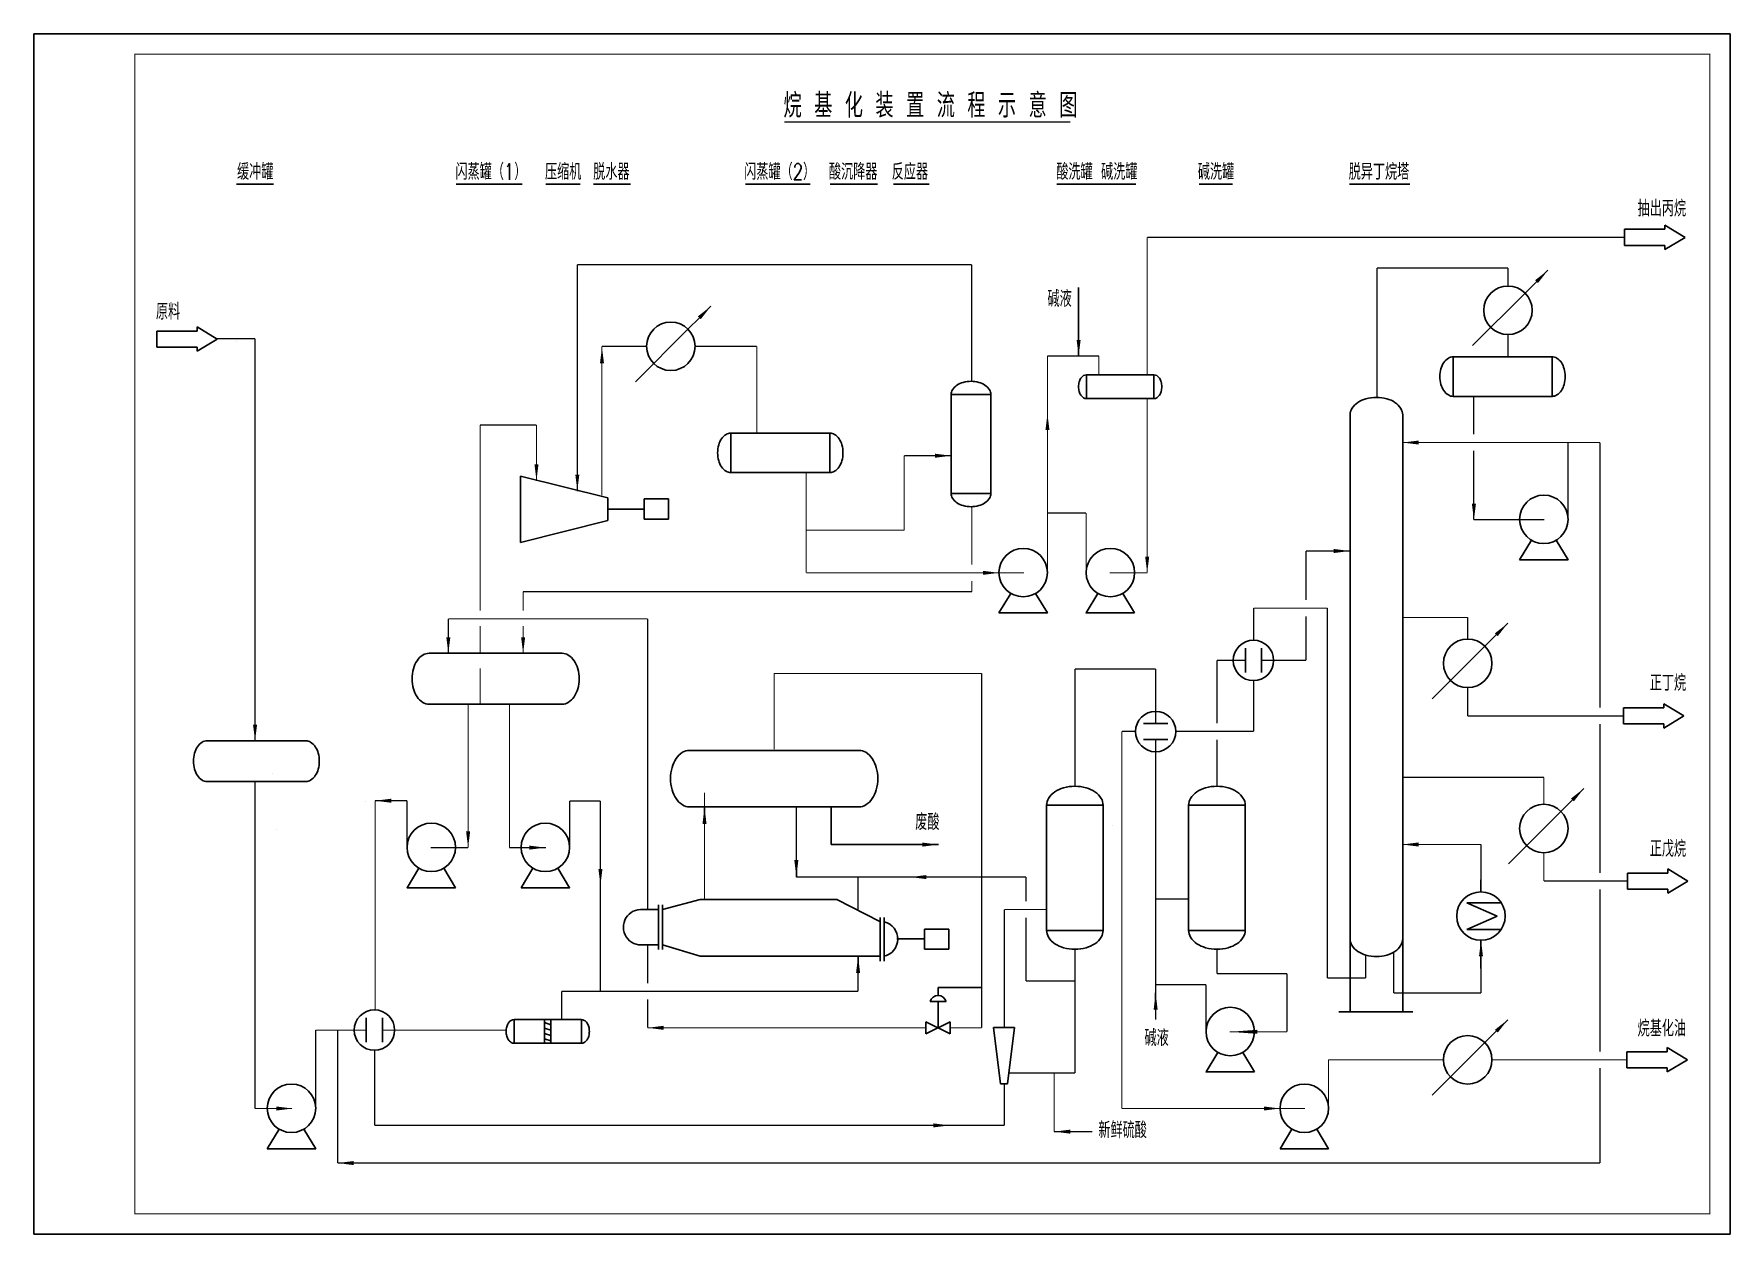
# Model space of a CAD drawing. Extents: x 0 to 420, y 0 to 297.
import ezdxf
from ezdxf.enums import TextEntityAlignment as Align

# ---------------------------------------------------------------- set-up
doc = ezdxf.new("R2010")
doc.units = 0
doc.header["$LTSCALE"] = 300
doc.header["$MEASUREMENT"] = 0
doc.layers.get('0').update_dxf_attribs({"color": 3, "linetype": 'CONTINUOUS'})
doc.styles.get("Standard").update_dxf_attribs({"font": 'romans', "width": 0.75, "bigfont": 'hztxt'})

# ---------------------------------------------------------------- blocks, each defined once
blk = doc.blocks.new('FH02')
at = {"linetype": 'Continuous'}
for p, q in [((0, -2), (0, 2)), ((0, 2), (10, 2)), ((10, 2), (10, 3)), ((10, 3), (15, 0)), ((15, 0), (10, -3)), ((10, -2), (0, -2)), ((10, -3), (10, -2))]:
    blk.add_line(p, q, dxfattribs=at)

msp = doc.modelspace()

# ---------------------------------------------------------------- linework, layer by layer
for p, q in [((50.2, 259.84), (59.36, 259.84)), ((104.53, 259.84), (120.89, 259.84)), ((126.78, 259.84), (135.29, 259.84)), ((138.56, 259.84), (147.72, 259.84)), ((176.2, 259.84), (192.23, 259.84)), ((197.14, 259.84), (208.92, 259.84)), ((212.85, 259.84), (221.69, 259.84)), ((253.27, 259.84), (262.28, 259.84)), ((262.28, 259.84), (264.64, 259.84)), ((264.64, 259.84), (272.87, 259.84)), ((288.54, 259.84), (296.77, 259.84)), ((325.78, 259.84), (340.67, 259.84)), ((369.24, 232.86), (372.07, 235.69)), ((372.07, 235.69), (374.89, 238.52)), ((258.69, 217.29), (258.69, 234.26)), ((356.23, 219.87), (369.24, 232.86)), ((164.78, 226.77), (167.61, 229.6)), ((148.94, 210.94), (161.95, 223.94)), ((161.95, 223.94), (164.78, 226.77)), ((351.41, 207.31), (351.41, 217.11)), ((351.41, 217.11), (375.91, 217.11)), ((375.91, 217.11), (375.91, 207.31)), ((260.63, 206.76), (260.63, 212.64)), ((260.63, 212.64), (277.33, 212.64)), ((277.33, 212.64), (277.33, 206.76)), ((227.14, 183.27), (227.14, 207.77)), ((227.14, 207.77), (236.94, 207.77)), ((236.94, 207.77), (236.94, 183.27)), ((277.33, 206.76), (260.63, 206.76)), ((375.91, 207.31), (351.41, 207.31)), ((325.93, 54.96), (325.93, 202.73)), ((338.93, 202.73), (338.93, 54.96)), ((172.57, 188.44), (172.57, 198.24)), ((172.57, 198.24), (197.07, 198.24)), ((197.07, 198.24), (197.07, 188.44)), ((120.5, 187.6), (120.5, 171.18)), ((142.12, 182.18), (120.5, 187.6)), ((197.07, 188.44), (172.57, 188.44)), ((142.12, 182.18), (142.12, 176.6)), ((157.13, 181.92), (151.13, 181.92)), ((151.13, 181.92), (151.13, 176.92)), ((157.13, 176.92), (157.13, 181.92)), ((236.94, 183.27), (227.14, 183.27)), ((120.5, 171.18), (142.12, 176.6)), ((142.12, 179.39), (151.16, 179.39)), ((151.13, 176.92), (157.13, 176.92)), ((359.28, 145.49), (362.11, 148.31)), ((362.11, 148.31), (364.94, 151.14)), ((97.83, 143.72), (130.81, 143.72)), ((299.97, 138.96), (299.97, 144.96)), ((303.97, 138.96), (303.97, 144.96)), ((346.27, 132.49), (359.28, 145.49)), ((130.81, 131.12), (97.83, 131.12)), ((280.76, 126.36), (274.76, 126.36)), ((42.85, 122.06), (67.31, 122.06)), ((280.76, 122.36), (274.76, 122.36)), ((162.3, 119.71), (204.3, 119.71)), ((67.31, 111.98), (42.85, 111.98)), ((380.96, 107.43), (383.79, 110.26)), ((204.3, 105.71), (162.3, 105.71)), ((166.05, 101.5), (166.05, 105.71)), ((197.44, 105.81), (197.44, 96.38)), ((250.75, 75.15), (250.75, 106.15)), ((250.75, 106.15), (264.75, 106.15)), ((264.75, 106.15), (264.75, 75.15)), ((285.93, 106.15), (299.93, 106.15)), ((285.93, 75.15), (285.93, 106.15)), ((299.93, 106.15), (299.93, 75.15)), ((378.13, 104.6), (380.96, 107.43)), ((365.13, 91.61), (378.13, 104.6)), ((188.79, 92.56), (188.79, 88.34)), ((197.44, 96.38), (224, 96.38)), ((358.32, 84.69), (358.32, 87.69)), ((150.79, 80.32), (154.62, 80.32)), ((154.62, 81.49), (154.62, 70.43)), ((164.98, 82.81), (155.62, 80.32)), ((155.62, 81.49), (155.62, 70.43)), ((164.98, 82.81), (198.78, 82.81)), ((198.78, 82.81), (209.5, 77.34)), ((363.32, 81.99), (354.82, 81.99)), ((354.82, 81.99), (362.32, 78.69)), ((209.55, 78.32), (209.55, 67.53)), ((210.55, 78.32), (210.55, 67.53)), ((362.32, 78.69), (354.82, 75.39)), ((150.94, 71.58), (154.62, 71.58)), ((164.98, 68.81), (155.62, 71.58)), ((213.69, 73.06), (220.66, 73.06)), ((220.56, 75.49), (220.56, 70.49)), ((226.56, 75.49), (220.56, 75.49)), ((226.56, 70.49), (226.56, 75.49)), ((264.75, 75.15), (250.75, 75.15)), ((299.93, 75.15), (285.93, 75.15)), ((354.82, 75.39), (363.32, 75.39)), ((358.32, 68.69), (358.32, 72.69)), ((363.32, 75.39), (363.33, 75.39)), ((209.55, 68.81), (164.98, 68.81)), ((204.08, 64.6), (204.08, 68.81)), ((220.56, 70.49), (226.56, 70.49)), ((358.32, 65.69), (358.32, 68.69)), ((223.89, 58.99), (223.89, 60.99)), ((223.89, 60.99), (234.72, 60.99)), ((277.76, 55.51), (277.76, 59.72)), ((221.89, 57.54), (225.89, 57.54)), ((223.89, 51.04), (223.89, 57.54)), ((323.13, 54.96), (341.48, 54.96)), ((82.31, 47.47), (82.31, 53.47)), ((86.31, 47.47), (86.31, 53.47)), ((118.88, 47.21), (118.88, 53.09)), ((118.88, 53.09), (135.58, 53.09)), ((126.43, 53.09), (126.43, 47.21)), ((126.43, 52.33), (128.03, 51.81)), ((126.43, 50.98), (128.03, 50.47)), ((128.03, 53.09), (128.03, 47.21)), ((135.58, 53.09), (135.58, 47.21)), ((220.89, 49.54), (220.89, 52.54)), ((220.89, 49.54), (226.89, 52.54)), ((220.89, 52.54), (226.89, 49.54)), ((226.89, 49.54), (226.89, 52.54)), ((237.63, 51.12), (239.34, 37.19)), ((242.81, 51.12), (237.63, 51.12)), ((241.1, 37.19), (242.81, 51.12)), ((362.11, 50.2), (364.94, 53.03)), ((135.58, 47.21), (118.88, 47.21)), ((126.43, 49.64), (128.03, 49.13)), ((126.43, 48.3), (128.03, 47.79)), ((346.27, 34.37), (359.28, 47.37)), ((359.28, 47.37), (362.11, 50.2)), ((241.1, 37.19), (239.34, 37.19))]:
    msp.add_line(p, q)
for points in [[(0, 0), (420, 0), (420, 297), (0, 297), (0, 0)], [(367.88, 166.86), (379.88, 166.86), (376.97, 171.72)], [(370.79, 171.72), (367.88, 166.86)], [(241.88, 158.56), (238.97, 153.7)], [(238.97, 153.7), (250.97, 153.7), (248.05, 158.56)], [(272.55, 153.7), (260.55, 153.7), (263.47, 158.56)], [(269.64, 158.56), (272.55, 153.7)], [(104.4, 85.7), (92.4, 85.7), (95.31, 90.55)], [(101.48, 90.55), (104.4, 85.7)], [(120.64, 85.7), (132.64, 85.7), (129.73, 90.55)], [(123.55, 90.55), (120.64, 85.7)], [(302.23, 40.11), (290.23, 40.11), (293.14, 44.97)], [(299.32, 44.97), (302.23, 40.11)], [(60.69, 25.99), (57.77, 21.13)], [(57.77, 21.13), (69.77, 21.13), (66.86, 25.99)], [(308.56, 21.13), (320.56, 21.13), (317.65, 25.99)], [(311.47, 25.99), (308.56, 21.13)]]:
    msp.add_lwpolyline(points)
at = {"const_width": 0.3}
for points in [[(25, 5), (415, 5), (415, 292), (25, 292), (25, 5)], [(185.81, 275.21), (256.66, 275.21)], [(275.67, 212.64), (275.67, 246.66)], [(275.67, 246.66), (393.87, 246.66)], [(134.56, 183.8), (134.56, 239.9)], [(134.56, 239.9), (232.19, 239.9)], [(232.19, 239.9), (232.19, 211.04)], [(365, 239.09), (332.57, 239.09)], [(332.57, 239.09), (332.57, 207.16)], [(365, 234.62), (365, 239.09)], [(365, 220.13), (365, 222.62)], [(54.76, 221.57), (45.17, 221.57)], [(54.76, 122.06), (54.76, 221.57)], [(140.63, 182.79), (140.63, 219.7)], [(140.63, 219.7), (151.71, 219.7)], [(163.71, 219.7), (179, 219.7)], [(179, 219.7), (179, 198.21)], [(365, 217.13), (365, 220.13)], [(250.97, 217.29), (263.7, 217.29)], [(250.97, 163.7), (250.97, 217.29)], [(263.7, 217.29), (263.7, 212.56)], [(275.67, 163.64), (275.67, 206.76)], [(356.52, 207.31), (356.52, 197.88)], [(110.49, 154.25), (110.49, 200.2)], [(110.49, 200.2), (124.44, 200.2)], [(124.44, 200.2), (124.44, 186.33)], [(338.93, 195.88), (356.52, 195.88)], [(356.52, 195.88), (387.81, 195.88)], [(356.52, 193.88), (356.52, 176.79)], [(379.88, 176.86), (379.88, 195.88)], [(387.81, 195.88), (387.81, 130.23)], [(215.5, 174.19), (215.5, 192.62)], [(215.5, 192.62), (227.14, 192.62)], [(191.23, 188.44), (191.23, 163.64)], [(232.25, 179.91), (232.25, 165.64)], [(250.97, 178.45), (260.55, 178.45)], [(260.55, 163.7), (260.55, 178.45)], [(356.52, 176.79), (374.04, 176.79)], [(191.23, 174.19), (215.5, 174.19)], [(314.97, 169.04), (325.87, 169.04)], [(314.97, 156.9), (314.97, 169.04)], [(191.23, 163.64), (245.13, 163.64)], [(232.25, 161.64), (232.25, 158.99)], [(275.67, 163.64), (266.39, 163.64)], [(232.25, 158.99), (121.14, 158.99)], [(121.14, 158.99), (121.14, 154.25)], [(102.62, 152.25), (151.95, 152.25)], [(102.62, 143.71), (102.62, 152.25)], [(151.95, 80.32), (151.95, 152.25)], [(302.03, 154.9), (320.28, 154.9)], [(302.03, 146.96), (302.03, 154.9)], [(314.97, 141.96), (314.97, 152.9)], [(320.28, 154.9), (320.28, 63.38)], [(355.04, 152.59), (338.93, 152.59)], [(355.04, 147.24), (355.04, 152.59)], [(110.49, 143.72), (110.49, 150.46)], [(121.14, 150.46), (121.14, 143.71)], [(110.49, 131.08), (110.49, 139.98)], [(183.29, 119.94), (183.29, 138.73)], [(183.29, 138.73), (234.7, 138.73)], [(234.7, 138.73), (234.7, 51.04)], [(257.81, 110.82), (257.81, 139.82)], [(257.81, 139.82), (277.76, 139.82)], [(277.76, 126.36), (277.76, 139.82)], [(292.95, 141.96), (292.95, 126.39)], [(299.97, 141.96), (292.95, 141.96)], [(303.97, 141.96), (314.97, 141.96)], [(302.03, 124.39), (302.03, 136.96)], [(355.04, 131.24), (355.04, 135.24)], [(107.52, 95.63), (107.52, 131.12)], [(117.75, 95.63), (117.75, 131.12)], [(355.04, 128.23), (355.04, 131.24)], [(355.04, 128.23), (393.57, 128.23)], [(387.81, 126.23), (387.81, 89.35)], [(269.39, 124.39), (272.76, 124.39)], [(269.39, 124.39), (269.39, 31.07)], [(277.76, 122.36), (277.76, 53.02)], [(282.76, 124.39), (302.03, 124.39)], [(292.95, 122.39), (292.95, 110.82)], [(54.76, 31.07), (54.76, 111.98)], [(166.05, 82.78), (166.05, 109.21)], [(373.89, 113.04), (338.93, 113.04)], [(373.89, 106.36), (373.89, 113.04)], [(84.49, 107.24), (84.49, 55.46)], [(92.4, 107.24), (84.49, 107.24)], [(92.4, 95.7), (92.4, 107.24)], [(132.64, 107.16), (140.28, 107.16)], [(132.64, 95.7), (132.64, 107.16)], [(140.28, 107.16), (140.28, 60.07)], [(188.79, 88.34), (188.79, 105.71)], [(107.52, 95.63), (98.24, 95.63)], [(117.75, 95.63), (126.8, 95.63)], [(358.32, 96.41), (338.85, 96.41)], [(358.32, 84.69), (358.32, 96.41)], [(373.89, 90.36), (373.89, 94.36)], [(245.67, 88.34), (188.79, 88.34)], [(204.08, 80.11), (204.08, 88.35)], [(245.67, 82.32), (245.67, 88.34)], [(373.89, 87.35), (373.89, 90.36)], [(373.89, 87.35), (394.58, 87.35)], [(387.81, 85.35), (387.81, 45.13)], [(240.3, 80.32), (250.73, 80.32)], [(240.3, 51.12), (240.3, 80.32)], [(277.76, 82.91), (285.93, 82.91)], [(245.67, 62.63), (245.67, 78.32)], [(151.95, 62.07), (151.95, 71.58)], [(358.33, 59.66), (358.33, 72.49)], [(204.08, 60.07), (204.08, 68.81)], [(257.81, 39.88), (257.81, 70.49)], [(292.95, 70.49), (292.95, 64.46)], [(329.75, 63.38), (329.75, 68.99)], [(336.7, 69.68), (336.7, 59.66)], [(292.95, 64.46), (310.26, 64.46)], [(310.26, 50.05), (310.26, 64.46)], [(320.28, 63.38), (329.75, 63.38)], [(204.08, 60.07), (130.68, 60.07)], [(130.68, 60.07), (130.68, 53.09)], [(257.69, 62.63), (245.67, 62.63)], [(277.76, 61.74), (290.23, 61.74)], [(290.23, 50.11), (290.23, 61.74)], [(336.7, 59.66), (358.33, 59.66)], [(151.95, 51.04), (151.95, 58.07)], [(69.77, 31.13), (69.77, 50.47)], [(82.31, 50.47), (69.77, 50.47)], [(75.21, 17.57), (75.21, 50.47)], [(86.31, 50.47), (116.93, 50.47)], [(220.89, 51.04), (151.95, 51.04)], [(234.7, 51.04), (226.89, 51.04)], [(310.26, 50.05), (296.07, 50.05)], [(84.38, 26.92), (84.38, 45.47)], [(320.56, 31.13), (320.56, 43.13)], [(320.56, 43.13), (349.04, 43.13)], [(361.04, 43.13), (394.43, 43.13)], [(241.43, 39.88), (257.81, 39.88)], [(252.63, 39.88), (252.63, 25.34)], [(387.81, 41.13), (387.81, 17.57)], [(240.3, 26.92), (240.3, 37.19)], [(54.76, 31.07), (63.93, 31.07)], [(269.39, 31.07), (314.72, 31.07)], [(240.3, 26.92), (84.38, 26.92)], [(252.63, 25.34), (262.12, 25.34)], [(387.81, 17.57), (75.21, 17.57)]]:
    msp.add_lwpolyline(points, dxfattribs=at)
for points, format in [([(372.07, 235.69, 1, 0, 0), (374.89, 238.52, 0, 0, 0)], "xyseb"), ([(164.78, 226.77, 1, 0, 0), (167.61, 229.6, 0, 0, 0)], "xyseb"), ([(50.14, 220.82), (50.14, 220.82, 0.139889)], "xyb"), ([(140.66, 215.48, 1, 0, 0), (140.66, 219.48, 0, 0, 0)], "xyseb"), ([(258.69, 221.29, 1, 0, 0), (258.69, 217.29, 0, 0, 0)], "xyseb"), ([(351.41, 217.11, 0.139889), (350.24, 216.78, 0.107118), (349.1, 215.68, 0.079812), (348.41, 214.16, 0.067459), (348.15, 212.21, 0.067459), (348.41, 210.26, 0.079812), (349.1, 208.75, 0.107118), (350.24, 207.65, 0.139889), (351.41, 207.31, 0.139889)], "xyb"), ([(375.91, 207.31, 0.139889), (377.09, 207.65, 0.107118), (378.22, 208.75, 0.079812), (378.92, 210.26, 0.067459), (379.18, 212.21, 0.067459), (378.92, 214.16, 0.079812), (378.22, 215.68, 0.107118), (377.09, 216.78, 0.139889), (375.91, 217.11, 0.139889)], "xyb"), ([(236.94, 207.77, 0.139889), (236.6, 208.95, 0.107118), (235.5, 210.08, 0.079812), (233.99, 210.77, 0.067459), (232.04, 211.04, 0.067459), (230.09, 210.77, 0.079812), (228.57, 210.08, 0.107118), (227.47, 208.95, 0.139889), (227.14, 207.77, 0.139889)], "xyb"), ([(260.63, 212.64, 0.139889), (259.92, 212.44, 0.107118), (259.24, 211.78, 0.079812), (258.83, 210.87, 0.067459), (258.67, 209.7, 0.067459), (258.83, 208.53, 0.079812), (259.24, 207.62, 0.107118), (259.92, 206.96, 0.139889), (260.63, 206.76, 0.139889)], "xyb"), ([(277.33, 206.76, 0.139889), (278.03, 206.96, 0.107118), (278.71, 207.62, 0.079812), (279.13, 208.53, 0.067459), (279.29, 209.7, 0.067459), (279.13, 210.87, 0.079812), (278.71, 211.78, 0.107118), (278.03, 212.44, 0.139889), (277.33, 212.64, 0.139889)], "xyb"), ([(338.93, 202.73, 0.139889), (338.48, 204.29, 0.107118), (337.02, 205.8, 0.079812), (335.01, 206.71, 0.067459), (332.43, 207.06, 0.067459), (329.84, 206.71, 0.079812), (327.83, 205.8, 0.107118), (326.37, 204.29, 0.139889), (325.93, 202.73, 0.139889)], "xyb"), ([(250.97, 198.98, 1, 0, 0), (250.97, 202.98, 0, 0, 0)], "xyseb"), ([(172.57, 198.24, 0.139889), (171.4, 197.9, 0.107118), (170.26, 196.8, 0.079812), (169.57, 195.29, 0.067459), (169.3, 193.34, 0.067459), (169.57, 191.39, 0.079812), (170.26, 189.87, 0.107118), (171.4, 188.77, 0.139889), (172.57, 188.44, 0.139889)], "xyb"), ([(197.07, 188.44, 0.139889), (198.24, 188.77, 0.107118), (199.38, 189.87, 0.079812), (200.07, 191.39, 0.067459), (200.34, 193.34, 0.067459), (200.07, 195.29, 0.079812), (199.38, 196.8, 0.107118), (198.24, 197.9, 0.139889), (197.07, 198.24, 0.139889)], "xyb"), ([(342.93, 195.88, 1, 0, 0), (338.93, 195.88, 0, 0, 0)], "xyseb"), ([(124.44, 190.48, 1, 0, 0), (124.44, 186.48, 0, 0, 0)], "xyseb"), ([(223.14, 192.62, 1, 0, 0), (227.14, 192.62, 0, 0, 0)], "xyseb"), ([(134.56, 187.96, 1, 0, 0), (134.56, 183.96, 0, 0, 0)], "xyseb"), ([(339, 188), (339, 188, 0.139889)], "xyb"), ([(227.14, 183.27, 0.139889), (227.47, 182.1, 0.107118), (228.57, 180.96, 0.079812), (230.09, 180.27, 0.067459), (232.04, 180.01, 0.067459), (233.99, 180.27, 0.079812), (235.5, 180.96, 0.107118), (236.6, 182.1, 0.139889), (236.94, 183.27, 0.139889)], "xyb"), ([(356.57, 180.73, 1, 0, 0), (356.57, 176.73, 0, 0, 0)], "xyseb"), ([(275.67, 167.64, 1, 0, 0), (275.67, 163.64, 0, 0, 0)], "xyseb"), ([(321.87, 169.04, 1, 0, 0), (325.87, 169.04, 0, 0, 0)], "xyseb"), ([(234.97, 163.64, 1, 0, 0), (238.97, 163.64, 0, 0, 0)], "xyseb"), ([(362.11, 148.31, 1, 0, 0), (364.94, 151.14, 0, 0, 0)], "xyseb"), ([(102.62, 147.71, 1, 0, 0), (102.62, 143.71, 0, 0, 0)], "xyseb"), ([(121.14, 147.71, 1, 0, 0), (121.14, 143.71, 0, 0, 0)], "xyseb"), ([(97.83, 143.72, 0.139889), (96.32, 143.29, 0.107118), (94.86, 141.87, 0.079812), (93.97, 139.92, 0.067459), (93.63, 137.42, 0.067459), (93.97, 134.91, 0.079812), (94.86, 132.96, 0.107118), (96.32, 131.55, 0.139889), (97.83, 131.12, 0.139889)], "xyb"), ([(130.81, 131.12, 0.139889), (132.32, 131.55, 0.107118), (133.78, 132.96, 0.079812), (134.67, 134.91, 0.067459), (135.01, 137.42, 0.067459), (134.67, 139.92, 0.079812), (133.78, 141.87, 0.107118), (132.32, 143.29, 0.139889), (130.81, 143.72, 0.139889)], "xyb"), ([(54.76, 126.06, 1, 0, 0), (54.76, 122.06, 0, 0, 0)], "xyseb"), ([(42.85, 122.06, 0.139889), (41.64, 121.71, 0.107118), (40.47, 120.58, 0.079812), (39.76, 119.02, 0.067459), (39.49, 117.02, 0.067459), (39.76, 115.01, 0.079812), (40.47, 113.45, 0.107118), (41.64, 112.32, 0.139889), (42.85, 111.98, 0.139889)], "xyb"), ([(67.31, 111.98, 0.139889), (68.52, 112.32, 0.107118), (69.68, 113.45, 0.079812), (70.4, 115.01, 0.067459), (70.67, 117.02, 0.067459), (70.4, 119.02, 0.079812), (69.68, 120.58, 0.107118), (68.52, 121.71, 0.139889), (67.31, 122.06, 0.139889)], "xyb"), ([(162.3, 119.71, 0.139889), (160.62, 119.23, 0.107118), (159, 117.66, 0.079812), (158.01, 115.5, 0.067459), (157.64, 112.71, 0.067459), (158.01, 109.93, 0.079812), (159, 107.76, 0.107118), (160.62, 106.19, 0.139889), (162.3, 105.71, 0.139889)], "xyb"), ([(204.3, 105.71, 0.139889), (205.98, 106.19, 0.107118), (207.6, 107.76, 0.079812), (208.59, 109.93, 0.067459), (208.97, 112.71, 0.067459), (208.59, 115.5, 0.079812), (207.6, 117.66, 0.107118), (205.98, 119.23, 0.139889), (204.3, 119.71, 0.139889)], "xyb"), ([(59, 114), (59, 114, 0.174705)], "xyb"), ([(264.75, 106.15, 0.139889), (264.28, 107.83, 0.107118), (262.7, 109.45, 0.079812), (260.54, 110.44, 0.067459), (257.75, 110.82, 0.067459), (254.97, 110.44, 0.079812), (252.8, 109.45, 0.107118), (251.23, 107.83, 0.139889), (250.75, 106.15, 0.139889)], "xyb"), ([(299.93, 106.15, 0.139889), (299.45, 107.83, 0.107118), (297.88, 109.45, 0.079812), (295.71, 110.44, 0.067459), (292.93, 110.82, 0.067459), (290.14, 110.44, 0.079812), (287.98, 109.45, 0.107118), (286.41, 107.83, 0.139889), (285.93, 106.15, 0.139889)], "xyb"), ([(380.96, 107.43, 1, 0, 0), (383.79, 110.26, 0, 0, 0)], "xyseb"), ([(82, 107), (82, 107, 0.139889)], "xyb"), ([(88.49, 107.24, 1, 0, 0), (84.49, 107.24, 0, 0, 0)], "xyseb"), ([(166.05, 101.5, 1, 0, 0), (166.05, 105.71, 0, 0, 0)], "xyseb"), ([(267, 101), (267, 101, 0.139889)], "xyb"), ([(60, 100), (60, 100, 0.139889)], "xyb"), ([(107.52, 99.63, 1, 0, 0), (107.52, 95.63, 0, 0, 0)], "xyseb"), ([(220, 96.38, 1, 0, 0), (224, 96.38, 0, 0, 0)], "xyseb"), ([(342.85, 96.41, 1, 0, 0), (338.85, 96.41, 0, 0, 0)], "xyseb"), ([(122.65, 95.63, 1, 0, 0), (126.65, 95.63, 0, 0, 0)], "xyseb"), ([(188.79, 92.56, 1, 0, 0), (188.79, 88.34, 0, 0, 0)], "xyseb"), ([(140.28, 90.32, 1, 0, 0), (140.28, 86.32, 0, 0, 0)], "xyseb"), ([(221.01, 88.34, 1, 0, 0), (217.01, 88.34, 0, 0, 0)], "xyseb"), ([(250.75, 75.15, 0.139889), (251.23, 73.48, 0.107118), (252.8, 71.85, 0.079812), (254.97, 70.86, 0.067459), (257.75, 70.49, 0.067459), (260.54, 70.86, 0.079812), (262.7, 71.85, 0.107118), (264.28, 73.48, 0.139889), (264.75, 75.15, 0.139889)], "xyb"), ([(285.93, 75.15, 0.139889), (286.41, 73.48, 0.107118), (287.98, 71.85, 0.079812), (290.14, 70.86, 0.067459), (292.93, 70.49, 0.067459), (295.71, 70.86, 0.079812), (297.88, 71.85, 0.107118), (299.45, 73.48, 0.139889), (299.93, 75.15, 0.139889)], "xyb"), ([(325.93, 73.02, 0.139889), (326.37, 71.46, 0.107118), (327.83, 69.95, 0.079812), (329.84, 69.04, 0.067459), (332.43, 68.68, 0.067459), (335.01, 69.04, 0.079812), (337.02, 69.95, 0.107118), (338.48, 71.46, 0.139889), (338.93, 73.02, 0.139889)], "xyb"), ([(358.32, 68.69, 1, 0, 0), (358.32, 72.69, 0, 0, 0)], "xyseb"), ([(204.08, 64.6, 1, 0, 0), (204.08, 68.81, 0, 0, 0)], "xyseb"), ([(277.76, 55.51, 1, 0, 0), (277.76, 59.72, 0, 0, 0)], "xyseb"), ([(118.88, 53.09, 0.139889), (118.17, 52.89, 0.107118), (117.49, 52.23, 0.079812), (117.07, 51.32, 0.067459), (116.92, 50.15, 0.067459), (117.07, 48.98, 0.079812), (117.49, 48.07, 0.107118), (118.17, 47.41, 0.139889), (118.88, 47.21, 0.139889)], "xyb"), ([(135.58, 47.21, 0.139889), (136.28, 47.41, 0.107118), (136.96, 48.07, 0.079812), (137.38, 48.98, 0.067459), (137.54, 50.15, 0.067459), (137.38, 51.32, 0.079812), (136.96, 52.23, 0.107118), (136.28, 52.89, 0.139889), (135.58, 53.09, 0.139889)], "xyb"), ([(155.95, 51.04, 1, 0, 0), (151.95, 51.04, 0, 0, 0)], "xyseb"), ([(302.92, 50.05, 1, 0, 0), (296.07, 50.05, 0, 0, 0)], "xyseb"), ([(362.11, 50.2, 1, 0, 0), (364.94, 53.03, 0, 0, 0)], "xyseb"), ([(60.01, 31.07, 1, 0, 0), (64.01, 31.07, 0, 0, 0)], "xyseb"), ([(304.56, 31.07, 1, 0, 0), (308.56, 31.07, 0, 0, 0)], "xyseb"), ([(222.69, 26.89, 1, 0, 0), (226.69, 26.89, 0, 0, 0)], "xyseb"), ([(256.63, 25.34, 1, 0, 0), (252.63, 25.34, 0, 0, 0)], "xyseb"), ([(79.21, 17.57, 1, 0, 0), (75.21, 17.57, 0, 0, 0)], "xyseb")]:
    msp.add_lwpolyline(points, format=format)
for centre, radius in [((365, 228.62), 6), ((157.71, 219.7), 6), ((373.88, 176.86), 6), ((244.97, 163.7), 6), ((266.55, 163.7), 6), ((355.04, 141.24), 6), ((301.97, 141.96), 5), ((277.76, 124.36), 5), ((373.89, 100.36), 6), ((98.4, 95.7), 6), ((126.64, 95.7), 6), ((358.32, 78.69), 6), ((84.31, 50.47), 5), ((296.23, 50.11), 6), ((355.04, 43.13), 6), ((63.77, 31.13), 6), ((314.56, 31.13), 6)]:
    msp.add_circle(centre, radius)
for centre, radius, start, end in [((150.37, 75.94), 4.4, 84.4312, 277.5465), ((209.52, 73.02), 4.38, 281.9621, 76.2456), ((223.89, 56.95), 2.08, 16.2602, 163.7398)]:
    msp.add_arc(centre, radius, start, end)

# ---------------------------------------------------------------- block references
for p in [(393.87, 246.66), (30.41, 221.48), (393.57, 128.23), (394.58, 87.35), (394.43, 43.13)]:
    msp.add_blockref('FH02', p)

# ---------------------------------------------------------------- texts
at = {"width": 0.75}
for s, height, p in [('烷 基 化 装 置 流 程 示 意 图', 6, (222, 279.62)), ('原料', 4, (33.22, 228.5))]:
    msp.add_text(s, height=height, dxfattribs=at).set_placement(p, align=Align.MIDDLE)
for s, p in [('缓冲罐', (50.31, 260.91)), ('闪蒸罐（1）', (104.38, 260.91)), ('压缩机', (126.55, 260.91)), ('脱水器', (138.49, 260.91)), ('闪蒸罐（2）', (175.89, 260.91)), ('酸沉降器', (196.86, 260.91)), ('反应器', (212.41, 260.91)), ('酸洗罐', (253.16, 260.91)), ('碱洗罐', (264.25, 260.91)), ('碱洗罐', (288.21, 260.91)), ('脱异丁烷塔', (325.56, 260.91)), ('抽出丙烷', (397.11, 251.83)), ('碱液', (250.98, 229.46)), ('正丁烷', (400.11, 134.41)), ('废酸', (218.23, 99.99)), ('正戊烷', (400.11, 93.37)), ('碱液', (275, 46.55)), ('烷基化油', (397.11, 48.91)), ('新鲜硫酸', (263.58, 23.73))]:
    msp.add_text(s, height=4, dxfattribs=at).set_placement(p)

doc.saveas('drawing.dxf')
